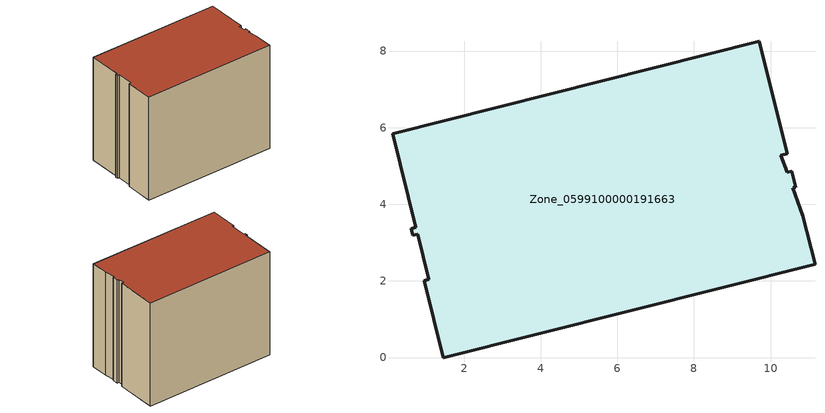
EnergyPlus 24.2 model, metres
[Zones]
Zone_0599100000191663
 floor ground (C_G): 10.56,4.86 10.66,4.45 10.58,4.43 10.85,3.71 11.16,2.44 1.46,0 0.96,2.01 1.08,2.04 0.79,3.22 0.66,3.19 0.61,3.37 0.74,3.4 0.13,5.84 9.71,8.25 10.44,5.32 10.27,5.28 10.43,4.83 z0
 wall outside (C_F): 1.46,0 11.16,2.44 10.85,3.71 10.58,4.43 10.66,4.45 10.56,4.86 10.43,4.83 10.27,5.28 10.44,5.32 9.71,8.25 0.13,5.84 0.74,3.4 0.61,3.37 0.66,3.19 0.79,3.22 1.08,2.04 0.96,2.01 1.46,0 z0:7.98
 roof outside (C_R): 10.66,4.45 10.56,4.86 10.43,4.83 10.27,5.28 10.44,5.32 9.71,8.25 0.13,5.84 0.74,3.4 0.61,3.37 0.66,3.19 0.79,3.22 1.08,2.04 0.96,2.01 1.46,0 11.16,2.44 10.85,3.71 10.58,4.43 z7.98
[BUILDING]
Pand.0599100000191663: North Axis=0; Terrain=City; Loads Convergence Tolerance Value=0.04; Temperature Convergence Tolerance Value=0.4; Solar Distribution=FullExterior; Maximum Number of Warmup Days=25; Minimum Number of Warmup Days=1
[Site:Location]
Rotterdam.The.Hague.AP_ZH_NLD Design_Conditions: Latitude=51.96; Longitude=4.45; Time Zone=1; Elevation=-4.5
[SITE:GROUNDTEMPERATURE:BUILDINGSURFACE]
18, 18, 18, 18, 18, 18, 18, 18, 18, 18, 18, 18
[MATERIAL] Thermal Absorptance=0.9; Solar Absorptance=0.7; Visible Absorptance=0.7
Name | Roughness | Thickness | Conductivity | Density | Specific Heat
G.TI.1975-1991 | MediumSmooth | 0.15 | 0.288461 | 540 | 1210
F.TI.1975-1991 | Rough | 0.3 | 0.230769 | 1920 | 840
R.TI.1975-1991 | MediumRough | 0.2 | 0.153846 | 1500 | 1000
[CONSTRUCTION]
C_G: G.TI.1975-1991
C_F: F.TI.1975-1991
C_R: R.TI.1975-1991
[ZONE]
Zone_0599100000191663: Type=1; Multiplier=1; Ceiling Height=Autocalculate; Volume=Autocalculate; Floor Area=autocalculate; Part of Total Floor Area=Yes
[ZONEINFILTRATION:DESIGNFLOWRATE]
Infil_Zone_0599100000191663: Zone or ZoneList or Space or SpaceList=Zone_0599100000191663; Schedule=AlwaysOn; Design Flow Rate Calculation Method=Flow/Area; Flow Rate per Floor Area=0.003; Constant Term Coefficient=1; Temperature Term Coefficient=0; Velocity Term Coefficient=0; Velocity Squared Term Coefficient=0
[HVACTEMPLATE:ZONE:IDEALLOADSAIRSYSTEM]
Zone_0599100000191663: Maximum Heating Supply Air Temperature=50; Minimum Cooling Supply Air Temperature=13; Maximum Heating Supply Air Humidity Ratio=0.0156; Minimum Cooling Supply Air Humidity Ratio=0.0077; Heating Limit=NoLimit; Cooling Limit=NoLimit; Dehumidification Control Type=ConstantSensibleHeatRatio; Cooling Sensible Heat Ratio=0.7; Dehumidification Setpoint=60; Humidification Control Type=None; Humidification Setpoint=30; Outdoor Air Method=None; Outdoor Air Flow Rate per Person=0.00944; Outdoor Air Flow Rate per Zone Floor Area=0; Outdoor Air Flow Rate per Zone=0; Demand Controlled Ventilation Type=None; Outdoor Air Economizer Type=NoEconomizer; Heat Recovery Type=None; Sensible Heat Recovery Effectiveness=0.7; Latent Heat Recovery Effectiveness=0.65
[ZONECONTROL:THERMOSTAT]
ThermostatControl_Zone_0599100000191663: Zone or ZoneList=Zone_0599100000191663; Control Type Schedule=DualSetpointControlType; Control 1=Thermostat_Zone_0599100000191663; Temperature Difference Between Cutout And Setpoint=0
[THERMOSTATSETPOINT:DUALSETPOINT]
Thermostat_Zone_0599100000191663: Heating Setpoint Temperature Schedule=HeatingSetpoint_Zone_0599100000191663; Cooling Setpoint Temperature Schedule=CoolingSetpoint_Zone_0599100000191663
[SCHEDULE:COMPACT]
HeatingSetpoint_Zone_0599100000191663: Through: 12/31, For: AllDays, Until: 24:00, 21
CoolingSetpoint_Zone_0599100000191663: Through: 12/31, For: AllDays, Until: 24:00, 24
DualSetpointControlType: Through: 12/31, For: AllDays, Until: 24:00, 4
AlwaysOn: Through: 12/31, For: AllDays, Until: 24:00, 1
